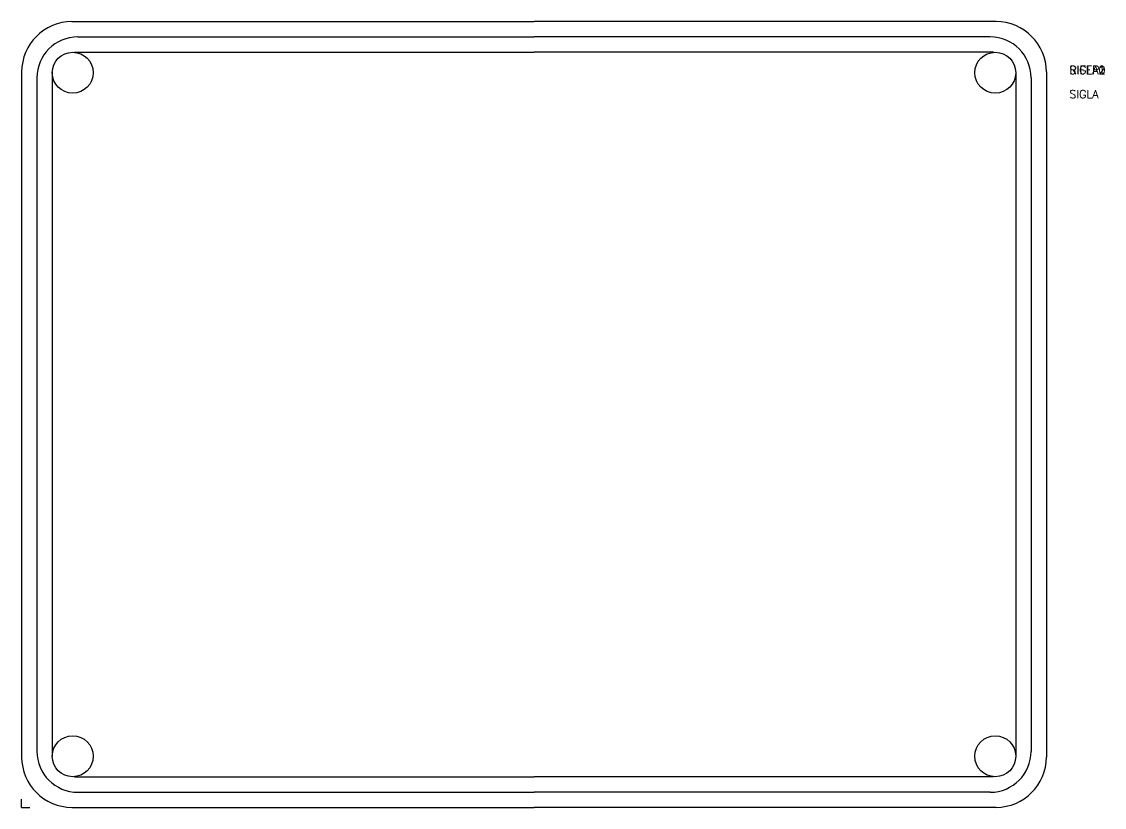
# Model space of a CAD drawing. Extents: x 0 to 336, y 0 to 244.
import ezdxf

# ---------------------------------------------------------------- set-up
doc = ezdxf.new("R2010")
doc.units = 0
doc.header["$LTSCALE"] = 4
doc.layers.get('0').update_dxf_attribs({"linetype": 'CONTINUOUS'})
doc.styles.get("Standard").update_dxf_attribs({"font": 'romans.shx'})

msp = doc.modelspace()

# ---------------------------------------------------------------- linework, layer by layer
for p, q in [((15.59, 243.75), (158.92, 243.75)), ((302.26, 243.75), (158.92, 243.75)), ((17.43, 239), (158.92, 239)), ((300.41, 239), (158.92, 239)), ((16.41, 234.24), (158.92, 234.24)), ((301.43, 234.24), (158.92, 234.24)), ((0, 228.15), (0, 15.61)), ((4.75, 226.32), (4.75, 17.37)), ((9.51, 228.12), (9.51, 15.85)), ((308.33, 228.12), (308.33, 15.85)), ((313.09, 226.32), (313.09, 17.37)), ((317.84, 228.15), (317.84, 15.61)), ((16.41, 9.51), (158.92, 9.51)), ((301.43, 9.51), (158.92, 9.51)), ((17.43, 4.69), (158.92, 4.69)), ((300.41, 4.69), (158.92, 4.69)), ((0, 0), (0, 2.5)), ((0, 0), (2.5, 0)), ((15.59, 0), (158.92, 0)), ((302.26, 0), (158.92, 0))]:
    msp.add_line(p, q)
for centre in [(15.85, 227.91), (301.99, 227.91), (15.85, 15.85), (301.99, 15.85)]:
    msp.add_circle(centre, 6.34)
for centre, radius, start, end in [((15.61, 228.15), 15.61, 90, 180), ((302.24, 228.15), 15.61, 0, 90), ((17.43, 226.32), 12.68, 90, 180), ((300.41, 226.32), 12.68, 0, 90), ((17.43, 17.37), 12.68, 180, 270), ((300.41, 17.37), 12.68, 270, 0), ((15.61, 15.61), 15.61, 180, 270), ((302.24, 15.61), 15.61, 270, 0)]:
    msp.add_arc(centre, radius, start, end)

# ---------------------------------------------------------------- texts
at = {"color": 3}
for tag, p, s, flags in [('SIGLA0', (325, 227.5), '', 9), ('SIGLA1', (325, 227.5), '', 9), ('SIGLA2', (325, 227.5), '', 9), ('RIFER', (325, 227.5), 'RIFER ?', 8), ('SIGLA', (325, 220), 'SIGLA ?', 8)]:
    msp.add_attdef(tag, p, s, height=2.5, dxfattribs=dict(at, flags=flags))
at = {"flags": 9}
for tag, s in [('TIPOSIG', '3'), ('POSIZIONE', ''), ('P-TABELLA', ''), ('T-TABELLA', ''), ('H-TABELLA', ''), ('NOTE1', ''), ('NOTE2', '')]:
    msp.add_attdef(tag, (0, 0), s, height=0.00000001, dxfattribs=at)

doc.saveas('drawing.dxf')
